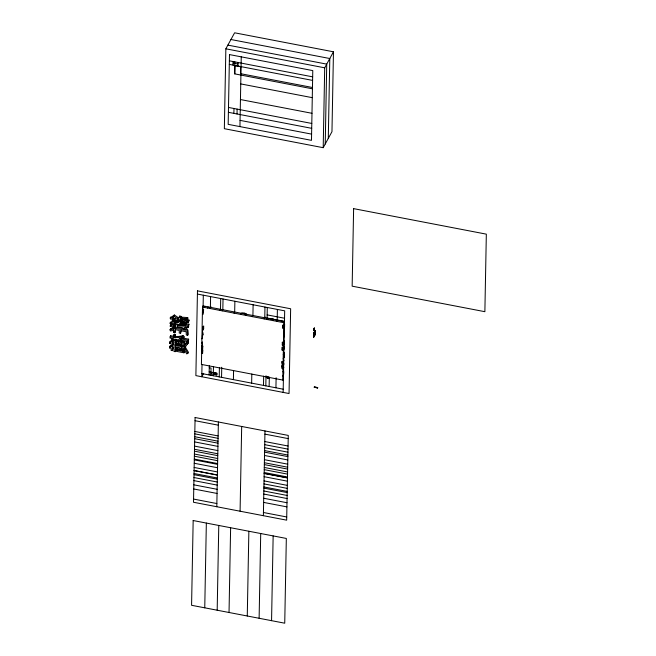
<?xml version="1.0" encoding="UTF-8"?>
<svg xmlns="http://www.w3.org/2000/svg" width="656" height="656" viewBox="0 0 656 656"><rect width="100%" height="100%" fill="white"/><g stroke="black" fill="none" stroke-linecap="round" stroke-linejoin="round"><path stroke-width="0.98" d="M172.93 348.115L172.315 350.632L171.118 350.402L171.159 348.229L169.666 347.951L169.691 346.655L170.281 345.581L171.765 345.868M169.691 346.655L171.183 346.942L171.241 343.646L169.756 343.359L169.781 342.063L170.363 340.989L171.856 341.276M175.439 336.577L177.415 336.536A28.11 22.025 28.7 0 0 183.016 335.626L184.377 336.708L183.787 337.783L182.425 336.7A28.11 22.025 28.7 0 1 176.833 337.61L174.857 337.651L175.48 334.544L174.152 334.289L174.111 336.38L170.601 335.708L169.986 338.037L173.496 338.709L174.086 342.891L172.462 342.58L173.094 339.341L171.897 339.111L171.265 342.35L169.781 342.063M170.576 336.963L170.601 335.708M172.315 350.632L172.356 348.467L173.979 348.779L173.93 351.419L175.193 351.665L175.783 350.591L175.849 346.753M172.38 347.172L172.446 343.875L174.061 344.187L174.004 347.483L172.38 347.172L173.012 343.629M173.094 339.341L172.462 342.58M170.011 336.782L173.52 337.455L174.152 334.289M175.578 329.287L174.947 332.707L173.619 332.444L173.651 330.411L170.347 330.96L170.035 329.755L170.617 328.681L174.266 328.025L173.676 329.099L170.035 329.755M173.676 329.099L173.701 327.861L170.191 326.098L171.224 323.957L174.307 325.565L173.725 326.639L170.634 325.032M173.725 326.639L174.348 323.433L175.57 323.67L174.988 324.745L173.766 324.507M174.799 340.62L174.824 339.078L180.523 342.161L176.546 341.399L176.464 345.704L175.308 345.474L175.398 340.735L175.988 339.669L175.39 339.546L174.799 340.62L175.398 340.735M174.857 337.651L175.48 334.544M174.947 332.707L175.004 329.583L179.293 330.403L179.244 333.035L180.597 333.289L181.22 330.468M175.029 328.287L175.095 324.958L177.514 324.408L187.345 326.294L177.259 325.925L177.44 327.123L182.106 327.549L185.599 330.321L175.029 328.287L175.66 324.712M175.193 351.665L175.283 346.868L176.439 347.09L176.357 351.337L183.975 352.797L184.59 350.058M175.308 345.474L175.898 344.408L175.988 339.669M177.563 350.247L177.612 347.319L179.654 347.705L179.605 350.64L177.563 350.247L178.186 347.221M177.637 345.925L177.694 342.916L179.736 343.309L179.687 346.319L177.637 345.925L178.268 342.85M180.597 333.289L180.646 330.665L186.132 331.723L186.337 335.003L187.714 335.232L188.297 334.158L187.911 330.165L185.632 327.172M180.736 350.862L180.794 347.926L182.876 348.328L182.819 351.255L180.736 350.862L181.359 347.828M180.818 346.54L180.876 343.531L182.958 343.933L182.901 346.934L180.818 346.54L181.441 343.457M183.975 352.797L184.033 349.468L186.804 353.937L188.518 352.411L185.664 347.754L184.631 348.106L184.041 349.181L185.074 348.828L185.664 347.754M184.041 349.181L184.098 346.327L184.951 347.065L185.771 346.384L188.526 342.309L187.362 341.489L184.098 345.983L184.164 342.858L184.746 341.792L181.392 341.145L182.097 340.423L180.572 339.628M184.689 344.908L184.746 341.792M187.714 335.232L186.976 330.394L184.09 327.623L188.149 327.5L188.739 326.434M182.097 340.423L181.515 341.489L177.694 339.513L188.042 341.505L188.649 339.177L181.728 337.848M188.149 327.5L187.657 326.36L188.321 326.483L188.936 324.195L180.121 322.498M181.245 322.473L182.024 320.513L181.245 322.473L180.056 321.801L180.162 320.809L188.403 322.391L189.01 320.079L184.484 319.21M188.649 339.177L188.042 341.505M188.936 324.195L188.321 326.483M189.01 320.079L188.403 322.391M203.319 295.192L203.114 305.942L202.507 307.057L201.425 364.416L282.785 380.062L283.4 378.938M202.31 349.09L202.31 347.705M202.319 346.278L202.655 349.377L202.442 341.956L201.827 343.08M202.327 337.717L202.368 335.257M202.761 314.314L203.007 310.911M202.458 309.378L203.073 308.263L202.925 305.901L284.474 321.579L283.859 322.703L282.785 380.062M202.015 364.474L201.786 376.749L203.639 373.371M202.187 353.338L202.245 350.312L202.581 353.42L202.835 350.206M202.63 329.837L202.688 326.803L203.016 329.911L203.278 326.754M202.958 314.355L203.032 309.493L203.368 312.592L203.622 309.378M202.909 346.171L202.261 349.304M203.016 329.911L203.631 328.787L203.688 325.934M204.754 607.825L206.345 523.07M209.125 374.953L209.297 365.81M210.396 307.336L210.592 296.594M210.888 375.298L211.027 368.049L209.264 367.704M213.282 375.757L213.454 366.647M213.979 374.371L214.012 372.69M214.487 374.469L214.52 372.788M214.996 374.568L215.029 372.887M215.504 374.666L215.537 372.985M216.021 374.765L216.054 373.084M216.529 374.863L216.562 373.182M216.8 506.735L218.391 421.988M219.235 376.897L219.407 367.868M220.703 298.537L220.506 309.279L219.891 310.403M225.853 48.815L224.352 128.691L323.203 147.69L331.969 131.676L333.469 51.799L234.618 32.8L225.853 48.815L324.704 67.814L333.469 51.799M217.185 610.211L218.776 525.464M221.556 377.348L221.753 367.253M223.032 298.988L222.827 309.73L222.22 310.846M233.044 65.116L233.11 61.549M233.889 113.373L233.987 108.494M234.856 61.885L234.635 73.857L312.445 88.814M234.832 73.898L234.987 65.657L240.67 66.748L240.547 73.677L312.469 87.502M237.825 62.451L237.792 63.968L233.085 63.066M237.029 113.98L237.119 109.101M237.931 66.051L237.997 62.484M229.034 612.491L230.625 527.744M233.405 379.627L233.577 370.542M234.881 301.26L234.676 312.01L234.061 313.125M239.94 126.608L241.252 56.851M242.187 313.265L241.752 312.937M243.138 313.445L243.811 313.396L243.261 313.224M240.088 511.213L241.679 426.466M244.212 313.47L244.827 313.47L244.27 313.289M244.393 313.133L244.081 313.699L244.639 313.74M245.393 313.88L244.836 313.773M245.59 313.986L246.271 313.798M247.271 616L248.862 531.245M251.65 383.129L251.814 374.051M253.118 304.769L252.913 315.511L252.306 316.635M259.12 618.272L260.711 533.525M263.491 385.408L263.671 376.109M264.762 317.791L264.967 307.049M263.376 515.69L264.975 430.943M265.819 385.851L266.008 375.765M267.287 307.492L267.09 318.234L266.475 319.357M267.197 376.708L267.172 378.135L269.288 378.545M267.705 378.241L267.73 376.815M268.812 318.455L269.37 318.488M268.23 378.34L268.255 376.913M269.567 318.595L270.247 318.406M268.763 378.438L268.788 377.011M269.14 386.491L269.321 377.118M271.059 318.48L270.321 318.677L270.871 318.783M271.395 318.701L271.953 318.734M272.019 319.07L272.576 319.111M272.773 319.21L273.454 319.062M271.559 620.666L273.15 535.911M275.93 387.794L276.119 377.708M277.398 309.435L277.201 320.185L276.586 321.301M282.187 350.189L282.244 347.163L282.187 350.189L282.802 348.984M282.285 345.146L282.342 342.12L282.679 345.22L282.933 342.063M282.834 347.081L283.195 349.148L282.58 350.263M283.638 370.747L283.474 374.953L282.859 376.077M283.146 392.395L284.679 310.837L197.415 294.06M283.654 374.387L283.704 372.501M283.663 371.632L283.523 372.838M283.892 357.266L284.032 355.15M284.073 353.043L284.237 354.937M284.179 346.942L284.138 348.959L283.343 350.411M284.269 341.891L284.228 343.916L283.433 345.368M284.36 334.691L284.302 335.577M284.36 334.527L284.245 334.273M284.081 356.93L283.95 356.38M284.155 353.059L284.015 356.265M283.9 356.79L284.368 353.125M315.085 330.616L313.584 333.199L313.511 337.397L315.011 334.814L315.011 330.599L314.921 334.814M313.675 329.074L314.437 327.746M313.675 333.199L313.584 337.414L315.011 334.814M314.306 328.156L313.765 330.247L313.675 328.902M313.863 332.854L313.601 337.061M313.986 336.512L314.003 334.626M314.027 334.412L314.126 332.535M314.306 332.198L314.093 336.159M314.806 331.288L314.47 335.478M314.831 333.281L314.659 335.142M314.101 387.253L317.635 387.926L315.979 387.302M323.203 147.69L324.704 67.814M325.228 144.025L326.729 64.124L227.878 45.116M328.295 138.432L329.796 58.523L230.945 39.516M188.42 321.153L180.277 319.587L181.105 316.381L179.769 316.069L179.121 318.086L177.555 318.66L173.881 316.102L172.643 316.635L173.635 317.34L170.207 318.037L170.699 319.218L174.972 318.242L176.226 319.095L172.216 320.177L172.823 321.309L176.005 320.448L175.742 321.26L178.703 322.514L174.562 323.785L174.988 324.745M179.769 316.069L179.711 317.012L178.137 317.594L177.555 318.66M178.793 321.465L178.981 319.472L176.267 320.382L178.793 321.465L179.375 320.39L177.694 319.669M180.277 319.587L181.105 316.381M186.165 323.908L186.886 321.85L186.165 323.908L181.507 322.613L179.531 323.572L188.346 325.269M171.224 323.957L170.191 326.098M170.207 318.037L170.798 316.963L173.364 316.438M172.643 316.635L173.225 315.561L174.463 315.028L178.137 317.594M170.068 323.129L170.658 322.055L175.054 320.382L176.062 321.391L175.472 322.465L170.691 324.302L170.068 323.129L174.471 321.456L175.054 320.382M173.881 316.102L174.463 315.028M172.216 320.177L172.807 319.103L175.209 318.455M174.562 323.785L175.144 322.711L177.423 322.153M173.619 332.444L174.201 331.37M177.259 325.925L177.85 324.851L184.984 325.319M181.458 318.267L182.048 317.192L187.723 317.578L187.969 318.644L187.378 319.71L181.573 319.324L181.458 318.267L187.132 318.652L187.723 317.578M180.056 321.801L180.646 320.727L181.835 321.399M181.573 319.324L182.163 318.25M169.756 343.359L170.347 342.284M181.507 322.613L182.097 321.547M173.52 337.455L174.111 336.38M169.666 347.951L170.257 346.876M176.546 341.399L177.128 340.325M182.425 336.7L183.016 335.626M179.605 350.64L180.187 349.566L178.145 349.172M204.319 307.41L204.934 306.286M182.901 346.934L183.491 345.868L181.4 345.466M202.401 312.404L202.819 311.247M184.098 345.983L187.362 341.489M184.951 347.065L185.541 345.991M182.819 351.255L183.409 350.189L181.318 349.787M207.46 308.017L208.075 306.893M209.781 308.459L210.871 306.467M202.63 329.665L203.245 328.541M203.024 329.82L203.639 328.623M201.909 338.873L202.524 337.758M201.769 346.171L202.384 345.056M201.712 349.197L202.13 348.041M240.727 314.413C240.49 312.1 248.403 313.568 245.631 315.347M242.507 313.142L243.064 313.183M244.639 313.806L244.95 313.174M264.147 318.914L265.155 317.069M267.919 319.636C267.673 317.332 275.586 318.8 272.822 320.579M283.81 325.45L284.606 323.99L284.548 327.024L283.753 328.476M283.663 333.305C284.884 329.919 284.614 336.667 283.581 337.512M284.384 335.175L284.294 336.052M283.49 342.342L284.286 340.882M282.285 344.982L282.9 343.859M283.4 347.385L284.196 345.933M283.261 354.519L284.048 353.166M284.089 353.166L283.802 357.602L283.187 358.717M284.401 353.609L283.941 354.519M284.433 353.781L283.859 354.666L284.294 354.822M284.351 354.24L284.114 355.158M283.851 355.486L284.425 354.256M283.884 355.495L284.417 354.593M284.376 355.068L283.917 355.978M284.409 355.068L283.917 356.142M283.13 361.817L283.941 360.365M283.072 364.843L283.884 363.391M283.048 365.851L283.868 364.4M282.99 368.877L283.81 367.426M282.941 371.87L283.548 370.747M313.724 330.239L314.281 329.304M314.905 331.411L313.863 333.625M314.978 331.428L313.74 333.855M314.011 334.281L314.568 334.207M314.568 333.264L314.864 331.173M314.97 332.699L313.716 335.314M313.625 335.314L314.954 333.051M314.618 334.74L314.929 334.339L314.486 334.355M314.732 334.38L313.863 336.741L314.06 332.641M317.619 387.942L314.29 386.917L317.783 387.639M187.132 344.466L188.526 342.309M181.515 341.489L180.81 342.219L184.164 342.858M183.787 337.783L179.162 338.537L188.067 340.251M229.37 60.828L312.666 76.842M229.297 64.395L312.6 80.409M240.744 83.911L312.272 97.662M240.449 99.548L311.977 113.299M228.493 107.445L311.789 123.459M228.403 112.315L311.698 128.33M240.063 120.368L311.592 134.119M267.148 314.888L284.54 318.234M267.09 318.012L284.474 321.35M202.507 307.057L283.859 322.703M314.913 330.936L313.584 333.199M314.855 331.649L314.167 335.569M314.495 331.854L314.158 336.044M314.593 331.977L313.65 334.486L314.085 334.634M313.798 332.969L314.478 332.969M313.97 333.273L314.765 333.387M314.585 333.732L314.199 333.945L314.757 334.035M313.912 334.158L314.208 334.412M314.019 334.749L313.642 334.962L314.199 335.052M313.707 335.79L314.946 333.527L313.699 335.962M175.619 327.213L184.262 328.877M284.327 353.363L283.876 354.027L284.064 353.518M283.761 355.478L284.22 355.577M284.212 356.052L284.023 356.561M173.561 335.355L174.89 335.618M171.306 340.177L172.503 340.415M175.898 344.408L177.054 344.63M178.227 344.851L180.269 345.245M209.182 371.747L217.07 373.28L217.038 374.961L210.92 373.781M201.851 373.559L283.203 389.197M195.037 420.701L218.325 425.178M264.909 434.133L288.205 438.61M264.77 441.537L288.066 446.014M264.712 444.653L288 449.13M194.84 431.451L218.128 435.928M194.791 433.854L218.079 438.331M264.655 447.712L287.943 452.189M194.734 436.716L218.03 441.193M264.606 450.574L287.894 455.051M194.701 438.7L217.989 443.177M264.573 452.132L287.861 456.609M194.643 441.906L217.931 446.383M264.507 455.485L287.804 459.963M194.561 446.113L217.849 450.59M264.434 459.692L287.722 464.169M194.504 449.286L217.792 453.772M264.376 462.726L287.664 467.203M194.463 451.172L217.759 455.649M264.335 464.604L287.631 469.081M194.414 454.034L217.702 458.511M264.286 467.466L287.574 471.943M194.373 456.215L217.661 460.692M264.245 469.647L287.533 474.124M194.315 459.077L217.612 463.554M264.188 472.509L287.484 476.986M194.299 459.881L217.595 464.358M264.171 473.32L287.467 477.798M264.171 473.484L287.459 477.962M194.242 463.267L217.53 467.744M264.114 476.699L287.402 481.176M194.16 467.466L217.448 471.943M264.032 480.897L287.32 485.374M194.102 470.475L217.398 474.952M263.974 483.907L287.271 488.384M194.102 470.647L217.39 475.124M194.045 473.509L217.341 477.986M263.917 486.941L287.213 491.418M194.028 474.682L217.316 479.159M263.901 488.113L287.189 492.59M193.971 477.543L217.259 482.021M263.843 490.975L287.131 495.452M193.914 480.618L217.202 485.096M263.786 494.05L287.074 498.527M193.832 484.825L217.128 489.302M263.704 498.257L287 502.734M193.758 488.974L217.046 493.451M263.63 502.406L286.918 506.883M193.569 499.068L216.857 503.546M263.441 512.5L286.729 516.977M179.186 317.143L180.515 317.455M181.441 321.588L186.296 322.924M186.771 342.563L187.936 343.375M174.471 321.456L175.472 322.465M187.928 353.486L185.074 348.828M175.144 322.711L175.57 323.67M170.617 328.681L170.929 329.886M187.132 318.652L187.378 319.71M193.167 520.536L191.577 605.291L284.737 623.2L286.328 538.445L193.167 520.536M195.094 417.511L193.504 502.258L286.672 520.167L288.263 435.42L195.094 417.511M197.472 290.862L195.882 375.617L289.05 393.526L290.641 308.771L197.472 290.862M202.589 331.854L202.925 334.954L202.589 331.854M229.485 54.587L228.173 124.345L311.477 140.351L312.781 70.602L229.485 54.587M281.9 365.63L282.236 368.729L281.9 365.63M281.973 361.595L282.31 364.695L281.973 361.595M282.654 325.228L282.99 328.328L282.654 325.228M353.617 208.633L352.157 286.172L484.874 311.69L486.334 234.151L353.617 208.633"/></g></svg>
